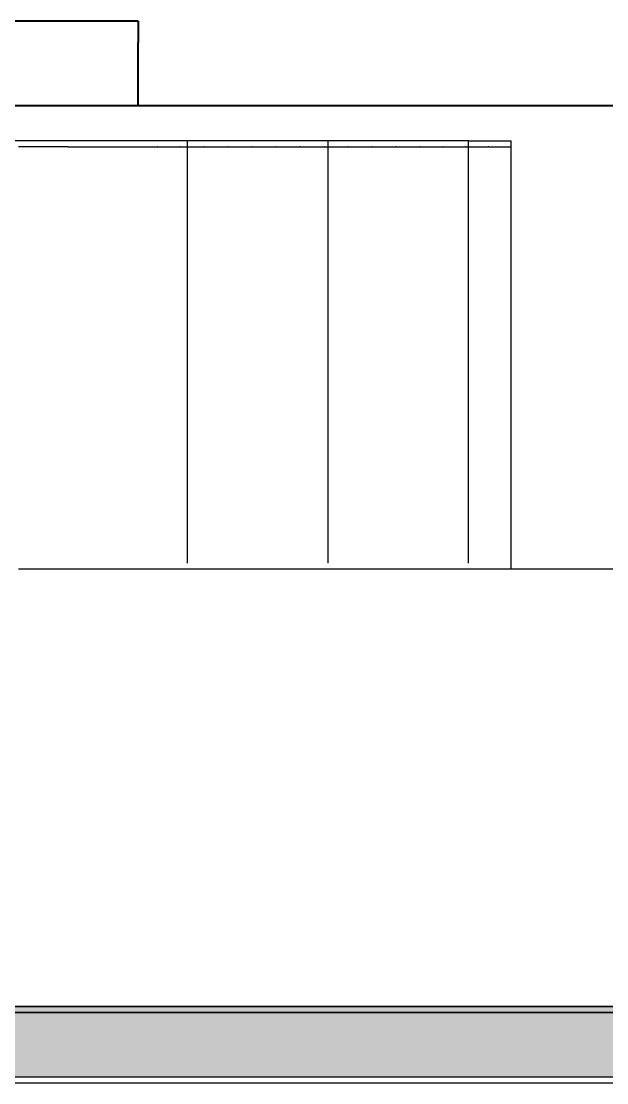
# Model space of a CAD drawing. Header units: millimetres. Extents: x -1966 to 205283, y -140015 to 7000.
# Drawn here: x 9417 to 13579, y -542 to 7000 of the extents above; entities that cross this region are included whole.
import ezdxf

# ---------------------------------------------------------------- set-up
doc = ezdxf.new("R2010")
doc.units = ezdxf.units.MM
doc.header["$LTSCALE"] = 1000
doc.layers.add('1', color=7, linetype='Continuous', lineweight=40)

msp = doc.modelspace()

# ---------------------------------------------------------------- hatches: boundary and pattern name
h = msp.add_hatch(color=256)
h.dxf.hatch_style = 1
h.paths.add_polyline_path([(19478.4, 0.1), (10469.3, 0.1), (1548.4, 0.1), (1548.4, -499.9), (19478.4, -499.9)])
h.paths.add_polyline_path([(25648, 0.1), (22832.4, 0.1), (22832.3, 0), (22832.2, 0.1), (21950.2, 0.1), (20205.5, 0.1), (20203.9, 0.1), (19478.4, 0.1), (19478.4, -499.9), (21950.2, -499.9), (25648, -499.9)])

# ---------------------------------------------------------------- linework, layer by layer
for p, q in [((9596.6, 6150.1), (8532.6, 6150.1)), ((10596.6, 6150.1), (9596.6, 6150.1)), ((10596.6, 6150.1), (10596.6, 3150.1)), ((11596.6, 6150.1), (10596.6, 6150.1)), ((11596.6, 6150.1), (11596.6, 3150.1)), ((12596.6, 6150.1), (11596.6, 6150.1)), ((12596.6, 3150.1), (12596.6, 6150.1)), ((12596.6, 6150.1), (12898.4, 6150.1)), ((12898.4, 6108), (12898.4, 6150.1)), ((9598.4, 6108), (9398.4, 6108)), ((9748.7, 6108), (9598.4, 6108)), ((9748.7, 6108), (9749, 6108)), ((9749, 6108), (9902.9, 6108)), ((9902.9, 6108), (9903.3, 6108)), ((9903.3, 6108), (10060.4, 6108)), ((10060.4, 6108), (10061.1, 6108)), ((10061.1, 6108), (10220.9, 6108)), ((10220.9, 6108), (10221.9, 6108)), ((10221.9, 6108), (10384.1, 6108)), ((10385.3, 6108), (10384.1, 6108)), ((10385.3, 6108), (10549.6, 6108)), ((10551.1, 6108), (10549.6, 6108)), ((10551.1, 6108), (10717.1, 6108)), ((10718.8, 6108), (10717.1, 6108)), ((10718.8, 6108), (10886, 6108)), ((10888, 6108), (10886, 6108)), ((10888, 6108), (11056.2, 6108)), ((11058.4, 6108), (11056.2, 6108)), ((11058.4, 6108), (11227.1, 6108)), ((11229.5, 6108), (11227.1, 6108)), ((11229.5, 6108), (11398.4, 6108)), ((11401.1, 6108), (11398.4, 6108)), ((11401.1, 6108), (11569.7, 6108)), ((11572.6, 6108), (11569.7, 6108)), ((11572.6, 6108), (11740.6, 6108)), ((11743.8, 6108), (11740.6, 6108)), ((11743.8, 6108), (11910.7, 6108)), ((11914.1, 6108), (11910.7, 6108)), ((11914.1, 6108), (12079.7, 6108)), ((12083.3, 6108), (12079.7, 6108)), ((12083.3, 6108), (12247.1, 6108)), ((12250.9, 6108), (12247.1, 6108)), ((12250.9, 6108), (12412.6, 6108)), ((12416.6, 6108), (12412.6, 6108)), ((12416.6, 6108), (12575.8, 6108)), ((12580, 6108), (12575.8, 6108)), ((12580, 6108), (12736.3, 6108)), ((12740.7, 6108), (12736.3, 6108)), ((12740.7, 6108), (12893.9, 6108)), ((12898.4, 6108), (12893.9, 6108)), ((12898.4, 3110), (12898.4, 6108)), ((9398.4, 3110), (9598.4, 3110)), ((9598.4, 3108), (9398.4, 3108)), ((9598.4, 3108), (9598.4, 3110)), ((9598.4, 3110), (9749, 3110)), ((9749, 3108), (9598.4, 3108)), ((9749, 3110), (9903.3, 3110)), ((9903.3, 3108), (9749, 3108)), ((9903.3, 3110), (10061.1, 3110)), ((10061.1, 3108), (9903.3, 3108)), ((10061.1, 3110), (10221.9, 3110)), ((10221.9, 3108), (10061.1, 3108)), ((10221.9, 3110), (10385.3, 3110)), ((10385.3, 3108), (10221.9, 3108)), ((10385.3, 3110), (10551.1, 3110)), ((10551.1, 3108), (10385.3, 3108)), ((10551.1, 3110), (10718.8, 3110)), ((10718.8, 3108), (10551.1, 3108)), ((10718.8, 3110), (10888, 3110)), ((10888, 3108), (10718.8, 3108)), ((10888, 3110), (11058.4, 3110)), ((11058.4, 3108), (10888, 3108)), ((11058.4, 3110), (11229.5, 3110)), ((11229.5, 3108), (11058.4, 3108)), ((11229.5, 3110), (11401.1, 3110)), ((11401.1, 3108), (11229.5, 3108)), ((11401.1, 3110), (11572.6, 3110)), ((11572.6, 3108), (11401.1, 3108)), ((11572.6, 3110), (11743.8, 3110)), ((11743.8, 3108), (11572.6, 3108)), ((11743.8, 3110), (11914.1, 3110)), ((11914.1, 3108), (11743.8, 3108)), ((11914.1, 3110), (12083.3, 3110)), ((12083.3, 3108), (11914.1, 3108)), ((12083.3, 3110), (12250.9, 3110)), ((12250.9, 3108), (12083.3, 3108)), ((12250.9, 3110), (12416.6, 3110)), ((12416.6, 3108), (12250.9, 3108)), ((12416.6, 3110), (12580, 3110)), ((12580, 3108), (12416.6, 3108)), ((12580, 3110), (12740.7, 3110)), ((12740.7, 3108), (12580, 3108)), ((12740.7, 3110), (12898.4, 3110)), ((12898.4, 3108), (12740.7, 3108)), ((12898.4, 3110), (12898.4, 3108)), ((13098.4, 3108), (12898.4, 3108)), ((13348.4, 3108), (13098.4, 3108)), ((14948.4, 3108), (13348.4, 3108)), ((1.5, 0.1), (21950.2, 0.1)), ((1.5, 0.1), (21950.2, 0.1)), ((10469.3, 0.1), (1.5, 0.1)), ((8150.6, 0.1), (14548.4, 0.1)), ((10234, 0.1), (9894.9, 0.1)), ((10037.4, 0.1), (9896.2, 0.1)), ((10245, 0.1), (9896.8, 0.1)), ((10765, 0.1), (9900.2, 0.1)), ((10529.5, 0.1), (9902.8, 0.1)), ((11210.4, 0.1), (9906.7, 0.1)), ((11052.8, 0.1), (9907, 0.1)), ((10084.4, 0.1), (9927.3, 0.1)), ((10290, 0.1), (9941.2, 0.1)), ((10309.3, 0.1), (9943.6, 0.1)), ((10147.3, 0.1), (9963.8, 0.1)), ((10091.7, 0.1), (9965.5, 0.1)), ((10242.7, 0.1), (9981.1, 0.1)), ((10518.5, 0.1), (9985.7, 0.1)), ((10701.3, 0.1), (9992, 0.1)), ((10206.4, 0.1), (10014.1, 0.1)), ((10613, 0.1), (10025.3, 0.1)), ((10455.3, 0.1), (10044.6, 0.1)), ((10831.7, 0.1), (10054.6, 0.1)), ((10535.5, 0.1), (10060.2, 0.1)), ((10872.8, 0.1), (10062.9, 0.1)), ((10302.9, 0.1), (10112.5, 0.1)), ((10331.2, 0.1), (10118.8, 0.1)), ((10481.8, 0.1), (10180.7, 0.1)), ((10361.5, 0.1), (10190.2, 0.1)), ((10604.2, 0.1), (10234.4, 0.1)), ((10875.1, 0.1), (10235.4, 0.1)), ((10661.4, 0.1), (10286.4, 0.1)), ((10722.1, 0.1), (10290.6, 0.1)), ((11106.9, 0.1), (10301.5, 0.1)), ((10517.6, 0.1), (10313.3, 0.1)), ((10620.6, 0.1), (10338.6, 0.1)), ((10669.1, 0.1), (10382.4, 0.1)), ((10712.3, 0.1), (10435.4, 0.1)), ((10852.5, 0.1), (10461.1, 0.1)), ((21950.2, 0.1), (10469.3, 0.1)), ((10552.1, 0.1), (10484.7, 0.1)), ((10647.8, 0.1), (10513.5, 0.1)), ((11210.4, 0.1), (10536.9, 0.1)), ((11046.3, 0.1), (10540.3, 0.1)), ((10665.9, 0.1), (10573.7, 0.1)), ((10774.2, 0.1), (10602.4, 0.1)), ((10738.8, 0.1), (10662.6, 0.1)), ((10771.1, 0.1), (10674.8, 0.1)), ((10874.8, 0.1), (10691.2, 0.1)), ((10970, 0.1), (10700.6, 0.1)), ((10786.8, 0.1), (10760.5, 0.1)), ((10846.7, 0.1), (10768.2, 0.1)), ((10920.7, 0.1), (10811.5, 0.1)), ((10943.8, 0.1), (10817.7, 0.1)), ((11032.2, 0.1), (10872, 0.1)), ((11210.4, 0.1), (10904.9, 0.1)), ((10968.6, 0.1), (10981, 0.1)), ((10996, 0.1), (11072.5, 0.1)), ((11089.9, 0.1), (11013.9, 0.1)), ((11020.8, 0.1), (11298.2, 0.1)), ((11044.3, 0.1), (11122.8, 0.1)), ((11064, 0.1), (11376.8, 0.1)), ((11086.3, 0.1), (11093.9, 0.1)), ((11088.5, 0.1), (11780.5, 0.1)), ((11122.8, 0.1), (11235.2, 0.1)), ((11407, 0.1), (11146.8, 0.1)), ((11193.6, 0.1), (11417.1, 0.1)), ((11210.4, 0.1), (11951.2, 0.1)), ((11210.4, 0.1), (12460.7, 0.1)), ((11257.3, 0.1), (11219.1, 0.1)), ((11219.8, 0.1), (11282.7, 0.1)), ((11235.2, 0.1), (11497.5, 0.1)), ((11241.7, 0.1), (11364.5, 0.1)), ((11305.9, 0.1), (11449.6, 0.1)), ((11321.7, 0.1), (11696.8, 0.1)), ((11334.5, 0.1), (11533.5, 0.1)), ((11419.1, 0.1), (11413.1, 0.1)), ((11415.7, 0.1), (11573.3, 0.1)), ((11416.5, 0.1), (12494.8, 0.1)), ((11467.1, 0.1), (12477.7, 0.1)), ((11470.8, 0.1), (11847, 0.1)), ((11477, 0.1), (11637.2, 0.1)), ((11560.8, 0.1), (11621.9, 0.1)), ((11576.9, 0.1), (11967.2, 0.1)), ((11610.4, 0.1), (11760.2, 0.1)), ((11621.4, 0.1), (12479.7, 0.1)), ((11664, 0.1), (11813, 0.1)), ((11664.6, 0.1), (11885, 0.1)), ((11688.3, 0.1), (12001.7, 0.1)), ((11693.7, 0.1), (11836.7, 0.1)), ((11710.6, 0.1), (12230.1, 0.1)), ((11713.5, 0.1), (12128.6, 0.1)), ((11733.6, 0.1), (11732.6, 0.1)), ((11770.7, 0.1), (12015.7, 0.1)), ((11792.1, 0.1), (12523.3, 0.1)), ((11792.1, 0.1), (12481.1, 0.1)), ((11795.4, 0.1), (12477.8, 0.1)), ((11798.7, 0.1), (12023.8, 0.1)), ((11837.5, 0.1), (12148.7, 0.1)), ((11847, 0.1), (11902.8, 0.1)), ((11848.4, 0.1), (12382.5, 0.1)), ((11873.8, 0.1), (12217.6, 0.1)), ((11878.4, 0.1), (12001.7, 0.1)), ((11917.4, 0.1), (12087.5, 0.1)), ((11924.5, 0.1), (12098.3, 0.1)), ((11940.9, 0.1), (12515.3, 0.1)), ((11955.1, 0.1), (12186.9, 0.1)), ((11984.5, 0.1), (12319.7, 0.1)), ((12015.5, 0.1), (12313.6, 0.1)), ((12063.4, 0.1), (12429.8, 0.1)), ((12077.8, 0.1), (12487.1, 0.1)), ((12083.8, 0.1), (12160.7, 0.1)), ((12116.3, 0.1), (12353.4, 0.1)), ((12133.9, 0.1), (12355.2, 0.1)), ((12144.1, 0.1), (12243.4, 0.1)), ((12152.1, 0.1), (12246.7, 0.1)), ((12176.4, 0.1), (12442.9, 0.1)), ((12202.9, 0.1), (12511, 0.1)), ((12213.2, 0.1), (12271.4, 0.1)), ((12220.4, 0.1), (12525.7, 0.1)), ((12229.8, 0.1), (12393.6, 0.1)), ((21929.9, -42), (201, -42)), ((21929.9, -42), (201, -42)), ((21929.9, -42), (216.7, -42)), ((10272, -42), (3913, -42)), ((9932, -42), (4076.6, -42)), ((4131.2, -42), (21929.9, -42)), ((21929.9, -42), (4162.8, -42)), ((13492.9, -42), (7854.7, -42)), ((7998.5, -42), (9998.5, -42)), ((11889, -42), (9609.9, -42)), ((12296.6, -42), (9932, -42)), ((9998.5, -42), (11498.5, -42)), ((13492.9, -42), (10272, -42)), ((13366.3, -42), (11001.8, -42)), ((14222.7, -42), (11001.8, -42)), ((11498.5, -42), (12998.5, -42)), ((15126.4, -42), (11889, -42)), ((15856.2, -42), (12618.7, -42)), ((14562.7, -42), (12618.7, -42)), ((12998.5, -42), (14998.5, -42)), ((1548.4, -499.9), (19478.4, -499.9)), ((-18.7, -542), (21929.9, -542))]:
    msp.add_line(p, q)
at = {"layer": '1'}
for p, q in [((9436.3, 7000.1), (9325.6, 7000.1)), ((9540.7, 7000.1), (9436.3, 7000.1)), ((9638.7, 7000.1), (9540.7, 7000.1)), ((9730, 7000.1), (9638.7, 7000.1)), ((9814.5, 7000.1), (9730, 7000.1)), ((9891.9, 7000.1), (9814.5, 7000.1)), ((9962, 7000.1), (9891.9, 7000.1)), ((10024.8, 7000.1), (9962, 7000.1)), ((10080, 7000.1), (10024.8, 7000.1)), ((10127.5, 7000.1), (10080, 7000.1)), ((10167.3, 7000.1), (10127.5, 7000.1)), ((10199.3, 7000.1), (10167.3, 7000.1)), ((10223.3, 7000.1), (10199.3, 7000.1)), ((10239.3, 7000.1), (10223.3, 7000.1)), ((10247.4, 7000.1), (10239.3, 7000.1)), ((10247.4, 7000.1), (10248.4, 7000.1)), ((10248.4, 7000.1), (10248.4, 6850.1)), ((10248.4, 6400.1), (10248.4, 6850.1)), ((9478.2, 6400.1), (9369.1, 6400.1)), ((9580.8, 6400.1), (9478.2, 6400.1)), ((9676.9, 6400.1), (9580.8, 6400.1)), ((9766.1, 6400.1), (9676.9, 6400.1)), ((9848.2, 6400.1), (9766.1, 6400.1)), ((9923, 6400.1), (9848.2, 6400.1)), ((9990.5, 6400.1), (9923, 6400.1)), ((10050.4, 6400.1), (9990.5, 6400.1)), ((10102.5, 6400.1), (10050.4, 6400.1)), ((10146.9, 6400.1), (10102.5, 6400.1)), ((10183.3, 6400.1), (10146.9, 6400.1)), ((10211.7, 6400.1), (10183.3, 6400.1)), ((10232.1, 6400.1), (10211.7, 6400.1)), ((10244.3, 6400.1), (10232.1, 6400.1)), ((10248.4, 6400.1), (10244.3, 6400.1)), ((13448.4, 6400.1), (10248.4, 6400.1)), ((19348.4, 6400.1), (13448.4, 6400.1))]:
    msp.add_line(p, q, dxfattribs=at)

doc.saveas('drawing.dxf')
